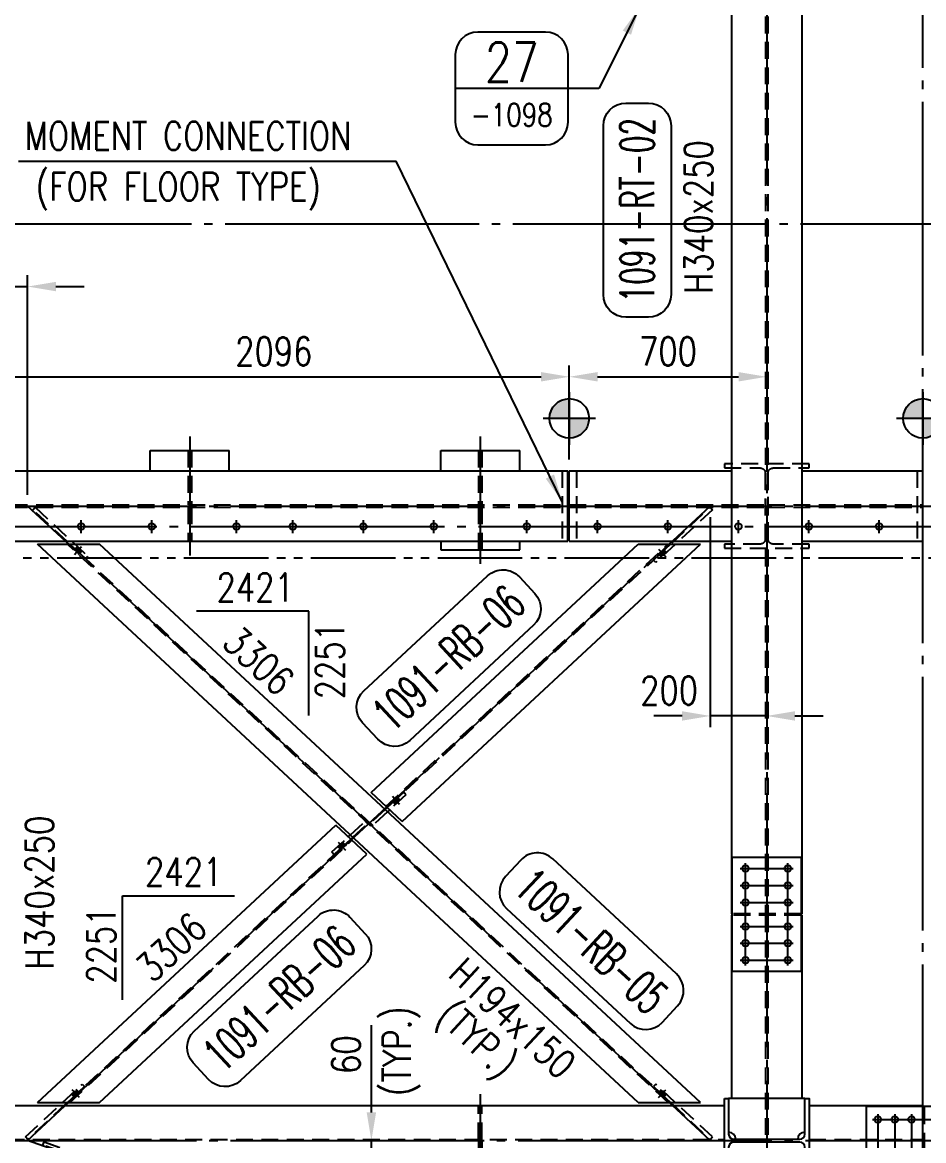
# Model space of a CAD drawing. Header units: millimetres. Extents: x 0 to 232280, y -26939 to 23794.
# Drawn here: x 67096 to 70292, y 8517 to 12483 of the extents above; entities that cross this region are included whole.
import ezdxf
from ezdxf.enums import TextEntityAlignment as Align

# ---------------------------------------------------------------- set-up
doc = ezdxf.new("R2010")
doc.units = ezdxf.units.MM
doc.header["$LTSCALE"] = 30
for name, pattern in [('JNK-CENTER', [34, 30, -1.5, 1, -1.5]), ('JNK-HIDDEN', [3, 2, -1]), ('PH2', [15, 10, -1, 1, -1, 1, -1])]:
    doc.linetypes.add(name, pattern=pattern)
for name, color, linetype in [('CEN-R', 1, 'JNK-CENTER'), ('CON-G', 3, 'Continuous'), ('CON-W', 7, 'Continuous'), ('CON-Y', 2, 'Continuous'), ('det', 2, 'PH2'), ('Dim-W', 7, 'Continuous'), ('HID-Y', 2, 'JNK-HIDDEN'), ('STL-OBJT', 7, 'Continuous')]:
    doc.layers.add(name, color=color, linetype=linetype)
doc.styles.add('SIMPLEX', font='simplex.shx', dxfattribs={"width": 0.8})
doc.dimstyles.new('DIM40', dxfattribs={"dimscale": 40, "dimtxt": 2.5, "dimasz": 2.5, "dimexe": 1, "dimexo": 1, "dimgap": 1, "dimtad": 1, "dimdec": 0, "dimdsep": 46, "dimtxsty": 'SIMPLEX', "dimcen": 0, "dimclrd": 7, "dimclre": 7, "dimclrt": 2, "dimadec": 1, "dimazin": 2, "dimtfac": 1, "dimtdec": 0, "dimtix": 1, "dimtmove": 2, "dimatfit": 2, "dimfxl": 1, "dimtolj": 1, "dimtzin": 0, "dimarcsym": 1})

# ---------------------------------------------------------------- blocks, each defined once
blk = doc.blocks.new('f21222')
at = {"layer": 'CEN-R'}
for p, q in [((319743.9659450919, -21651.34440620164), (319743.9659450919, -21839.67773953497)), ((319803.9659450919, -21651.34440620164), (319803.9659450919, -21839.67773953497)), ((319863.9659450919, -21651.34440620164), (319863.9659450919, -21839.67773953497)), ((319948.9659450919, -21651.34440620164), (319948.9659450919, -21839.67773953497)), ((320008.9659450919, -21651.34440620164), (320008.9659450919, -21839.67773953497)), ((320068.9659450919, -21651.34440620164), (320068.9659450919, -21839.67773953497)), ((319724.7992784252, -21670.51107286831), (320088.1326117586, -21670.51107286831)), ((319724.7992784252, -21820.51107286831), (320088.1326117586, -21820.51107286831))]:
    blk.add_line(p, q, dxfattribs=at)
at = {"layer": 'CON-G'}
for p, q in [((319903.9659450919, -21620.51107286831), (319903.9659450919, -21623.51107286831)), ((319908.9659450919, -21620.51107286831), (319908.9659450919, -21623.51107286831)), ((319903.9659450919, -21867.51107286831), (319903.9659450919, -21870.51107286831)), ((319908.9659450919, -21867.51107286831), (319908.9659450919, -21870.51107286831))]:
    blk.add_line(p, q, dxfattribs=at)
blk.add_lwpolyline([(319703.9659450919, -21623.51107286831), (320108.9659450919, -21623.51107286831), (320108.9659450919, -21867.51107286831), (319703.9659450919, -21867.51107286831)], close=True, dxfattribs=at)
for centre in [(319743.9659450919, -21670.51107286831), (319803.9659450919, -21670.51107286831), (319863.9659450919, -21670.51107286831), (319948.9659450919, -21670.51107286831), (320008.9659450919, -21670.51107286831), (320068.9659450919, -21670.51107286831), (319743.9659450919, -21820.51107286831), (319803.9659450919, -21820.51107286831), (319863.9659450919, -21820.51107286831), (319948.9659450919, -21820.51107286831), (320008.9659450919, -21820.51107286831), (320068.9659450919, -21820.51107286831)]:
    blk.add_circle(centre, 11.5, dxfattribs=at)
at = {"layer": 'HID-Y'}
for p, q in [((319903.9659450919, -21867.51107286831), (319903.9659450919, -21623.51107286831)), ((319908.9659450919, -21867.51107286831), (319908.9659450919, -21623.51107286831))]:
    blk.add_line(p, q, dxfattribs=at)
blk = doc.blocks.new('A$C7CE80021')
at = {"layer": 'Dim-W'}
h = blk.add_hatch(color=256, dxfattribs=at)
h.paths.add_polyline_path([(184.7032229277102, 2099.748130991462), (176.2811794716254, 2107.578787670358), (168.1100594587479, 2098.79056841179), (176.5321029148618, 2090.959911732865)])
h.paths.add_polyline_path([(184.7032229277102, 2099.748130991462), (176.5321029148618, 2090.959911732865), (184.9541463709902, 2083.129255053926), (193.1252663838386, 2091.917474312522)])
h.paths.add_polyline_path([(176.5321029148618, 2090.959911732865), (174.4893229116569, 2088.762856918231), (182.9113663677854, 2080.932200239276), (184.9541463709902, 2083.129255053926)])
h.paths.add_polyline_path([(174.4893229116569, 2088.762856918231), (172.4465429084521, 2086.565802103582), (180.8685863645806, 2078.735145424627), (182.9113663677854, 2080.932200239276)])
h.paths.add_polyline_path([(166.067279455543, 2096.593513597156), (164.0244994523382, 2094.396458782521), (172.4465429084521, 2086.565802103582), (174.4893229116569, 2088.762856918231)])
blk.add_hatch(color=256, dxfattribs=at).paths.add_polyline_path([(168.1100594587479, 2098.79056841179), (166.067279455543, 2096.593513597156), (174.4893229116569, 2088.762856918231), (176.5321029148618, 2090.959911732865)])
h = blk.add_hatch(color=256, dxfattribs=at)
h.paths.add_polyline_path([(2248.302113720012, 181.0529210890127), (2240.130993707236, 172.2647018304597), (2248.55303716335, 164.43404515152), (2256.72415717617, 173.2222644100439)])
h.paths.add_polyline_path([(2256.72415717617, 173.2222644100439), (2248.55303716335, 164.43404515152), (2256.975080619464, 156.6033884725803), (2265.146200632269, 165.3916077311042)])
h.paths.add_polyline_path([(2248.55303716335, 164.43404515152), (2246.51025716016, 162.2369903368999), (2254.932300616274, 154.4063336579602), (2256.975080619464, 156.6033884725803)])
h.paths.add_polyline_path([(2246.51025716016, 162.2369903368999), (2244.467477156984, 160.0399355222798), (2252.889520613098, 152.2092788433401), (2254.932300616274, 154.4063336579602)])
h.paths.add_polyline_path([(2238.088213704061, 170.0676470158251), (2236.045433700885, 167.870592201205), (2244.467477156984, 160.0399355222798), (2246.51025716016, 162.2369903368999)])
h.paths.add_polyline_path([(2240.130993707236, 172.2647018304597), (2238.088213704061, 170.0676470158251), (2246.51025716016, 162.2369903368999), (2248.55303716335, 164.43404515152)])
at = {"layer": 'CEN-R'}
for p, q in [((2420.999790035945, -7.637244561919942e-05), (-0.0002099641278618947, 2250.999923627554)), ((165.6372762311512, 2079.242286054843), (191.5124896050111, 2107.071647040229)), ((2237.65821047964, 152.7164194734833), (2263.533423853514, 180.545780458855))]:
    blk.add_line(p, q, dxfattribs=at)
at = {"layer": 'CON-G'}
for p, q in [((35.05123946450476, 2115.999923627554), (255.3392779684364, 2115.999923627554)), ((2165.660302103395, 134.9999236275507), (35.05123946450476, 2115.999923627554)), ((2385.948340607283, 134.9999236275507), (255.3392779684364, 2115.999923627554)), ((2165.660302103395, 134.9999236275507), (2385.948340607283, 134.9999236275507))]:
    blk.add_line(p, q, dxfattribs=at)
at = {"layer": 'HID-Y'}
for p, q in [((2271.398560585279, 134.9999236275507), (140.7894979463599, 2115.999923627554)), ((2280.210082125515, 134.9999236275507), (149.601019486523, 2115.999923627551)), ((164.0244994523819, 2094.396458782565), (176.2811794716108, 2107.578787670343)), ((180.8685863646097, 2078.735145424671), (193.1252663838095, 2091.917474312479)), ((2236.04543370087, 167.8705922011904), (2248.302113720027, 181.0529210889836)), ((2252.889520613069, 152.2092788433256), (2265.146200632269, 165.3916077311042))]:
    blk.add_line(p, q, dxfattribs=at)
for points in [[(18.69732282948098, 2237.711704368965), (26.86844284234394, 2246.499923627565), (213.9972871228092, 2072.511064282149), (205.8261671099754, 2063.722845023567)], [(2219.265722995129, 191.6648358135571), (2420.56570184986, 4.499923627550743), (2428.736821862694, 13.28814288611829), (2227.436843007948, 200.4530550720701)]]:
    blk.add_lwpolyline(points, close=True, dxfattribs=at)
blk = doc.blocks.new('A$C15C745DD')
at = {"layer": 'CEN-R'}
for p, q in [((5131.000062984975, 1.699042695690878e-05), (5131.000062984975, 45.98625861515393)), ((5381.000062984975, 1.699042695690878e-05), (5381.000062984975, 45.98625861515393)), ((5681.562553258664, 1.699042695690878e-05), (5681.562553258664, 45.98625861515393)), ((5881.562553258664, 1.699042695690878e-05), (5881.562553258664, 45.98625861515393)), ((6131.562553258664, 1.699042695690878e-05), (6131.562553258664, 45.98625861515393)), ((6381.562553258664, 1.699042695690878e-05), (6381.562553258664, 45.98625861515393)), ((6711.562553258664, 1.699042695690878e-05), (6711.562553258664, 45.98625861515393)), ((6961.562553258664, 1.699042695690878e-05), (6961.562553258664, 45.98625861515393)), ((7211.562553258664, 1.699042695690878e-05), (7211.562553258664, 45.98625861515393)), ((7461.562553258664, 1.699042695690878e-05), (7461.562553258664, 45.98625861515393)), ((7711.562553258664, 1.699042695690878e-05), (7711.562553258664, 45.98625861515393)), ((7961.000062984975, 1.699042695690878e-05), (7961.000062984975, 45.98625861515393)), ((419.5000629849746, 22.99313780280863), (15812.50006299138, 22.99313780275406))]:
    blk.add_line(p, q, dxfattribs=at)
at = {"layer": 'CON-G'}
for centre in [(5131.000062984975, 22.9931378027868), (5381.000062984975, 22.9931378027868), (5681.562553258664, 22.9931378027868), (5881.562553258664, 22.9931378027868), (6131.562553258664, 22.9931378027868), (6381.562553258664, 22.9931378027868), (6711.562553258664, 22.9931378027868), (6961.562553258664, 22.9931378027868), (7211.562553258664, 22.9931378027868), (7461.562553258664, 22.9931378027868), (7711.562553258664, 22.9931378027868), (7961.000062984975, 22.9931378027868)]:
    blk.add_circle(centre, 11.5, dxfattribs=at)
blk = doc.blocks.new('DUCT-TAG')
at = {"layer": 'CON-G'}
blk.add_lwpolyline([(-9.490000000000007, -1), (-9.489999999999979, 1, -0.414213562373095), (-7.489999999999979, 3), (7.489999999999982, 3, -0.414213562373095), (9.489999999999982, 1), (9.489999999999982, -1, -0.414213562373095), (7.489999999999982, -3), (-7.490000000000007, -3, -0.4142135623730971)], format="xyb", close=True, dxfattribs=at)
at = {"layer": 'CON-G', "style": 'SIMPLEX', "width": 1.246304347826088}
blk.add_attdef('NAME', text='', height=3, dxfattribs=at).set_placement((-8.190000000000007, -1.5), (8.19000000000001, -1.5), align=Align.FIT)
at = {"layer": 'CON-Y', "style": 'SIMPLEX'}
blk.add_attdef('ELEVATION', text='', height=2, dxfattribs=at).set_placement((-1.243449787580175e-14, -6.02), align=Align.CENTER)
blk = doc.blocks.new('A$C2CBE0A01')
at = {"layer": 'CEN-R'}
for p, q in [((290.0001252002094, 125.0001399794828, 3.560684380578209e-09), (-39.99987479979245, 125.000139979481, 3.560684380578209e-09)), ((33.50015856511891, 80.50025153236584), (96.50009183464499, 80.50025153256865)), ((65.00012520027485, 49.00028489770193), (65.00012520014752, 112.000218167228))]:
    blk.add_line(p, q, dxfattribs=at)
blk.add_circle((125.0001252002094, 125.0001399794819), 3, dxfattribs=at)
at = {"layer": 'CON-G'}
blk.add_circle((65.00012519988195, 80.50025153246497), 11.49996663476347, dxfattribs=at)
at = {"layer": 'HID-Y'}
for p, q in [((120.5001252002094, 131.0001399794828, 3.560684380578209e-09), (0.0001252002093679039, 131.000139979481, 3.560684380578209e-09)), ((120.5001252002094, 119.0001399794828, 3.560684380578209e-09), (0.0001252002093679039, 119.000139979481, 3.560684380578209e-09)), ((129.5001252002094, 131.0001399794828, 3.560684380578209e-09), (250.0001252002094, 131.000139979481, 3.560684380578209e-09)), ((129.5001252002094, 119.0001399794828, 3.560684380578209e-09), (250.0001252002094, 119.000139979481, 3.560684380578209e-09))]:
    blk.add_line(p, q, dxfattribs=at)
blk = doc.blocks.new('A$C2E455471')
h = blk.add_hatch(color=256)
h.paths.add_polyline_path([(416.371800997064, 719.7117826128923), (414.7175017644154, 714.9999491514536), (426.9056974893614, 714.9999491514536), (427.2224636368967, 715.902173672845)])
h.paths.add_polyline_path([(426.9056974893614, 714.9999491514536), (414.7175017644154, 714.9999491514536), (412.3965568856719, 708.3893520321466), (423.2472195255204, 704.579743092093)])
h.paths.add_polyline_path([(438.0731262767722, 712.0925647327826), (429.7922113619429, 714.9999491514536), (426.9056974893614, 714.9999491514536), (423.2472195255204, 704.579743092093), (434.0978821653824, 700.7701341520348)])
h.paths.add_polyline_path([(423.2472195255204, 704.579743092093), (412.3965568856719, 708.3893520321466), (411.4027458578269, 705.5587443869689), (422.2534084976793, 701.7491354469134)])
h.paths.add_polyline_path([(423.2472195255204, 704.579743092093), (422.2534084976793, 701.7491354469134), (433.1040711375379, 697.9395265068559), (434.0978821653824, 700.7701341520348)])
h.paths.add_polyline_path([(422.2534084976793, 701.7491354469134), (421.2595974698356, 698.9185278017263), (432.1102601096909, 695.1089188616702), (433.1040711375379, 697.9395265068559)])
h.paths.add_polyline_path([(422.2534084976793, 701.7491354469134), (411.4027458578269, 705.5587443869689), (410.408934829979, 702.7281367417829), (421.2595974698356, 698.9185278017263)])
h = blk.add_hatch(color=256)
h.paths.add_polyline_path([(2064.071283400404, 141.2134100218507), (2062.416984167755, 136.501576560412), (2074.605179892701, 136.501576560412), (2074.921946040236, 137.4038010818034)])
h.paths.add_polyline_path([(2074.605179892701, 136.501576560412), (2062.416984167755, 136.501576560412), (2060.096039289012, 129.8909794411049), (2070.94670192886, 126.0813705010514)])
h.paths.add_polyline_path([(2085.772608680112, 133.594192141741), (2077.491693765282, 136.501576560412), (2074.605179892701, 136.501576560412), (2070.94670192886, 126.0813705010514), (2081.797364568722, 122.2717615609931)])
h.paths.add_polyline_path([(2070.94670192886, 126.0813705010514), (2060.096039289012, 129.8909794411049), (2059.102228261167, 127.0603717959273), (2069.952890901019, 123.2507628558718)])
h.paths.add_polyline_path([(2070.94670192886, 126.0813705010514), (2069.952890901019, 123.2507628558718), (2080.803553540878, 119.4411539158143), (2081.797364568722, 122.2717615609931)])
h.paths.add_polyline_path([(2069.952890901019, 123.2507628558718), (2068.959079873175, 120.4201552106847), (2079.809742513031, 116.6105462706286), (2080.803553540878, 119.4411539158143)])
h.paths.add_polyline_path([(2069.952890901019, 123.2507628558718), (2059.102228261167, 127.0603717959273), (2058.108417233319, 124.2297641507413), (2068.959079873175, 120.4201552106847)])
blk.add_hatch(color=256).paths.add_polyline_path([(2074.921946040236, 137.4038010818034), (2074.605179892701, 136.501576560412), (2077.491693765282, 136.501576560412)])
at = {"layer": 'CEN-R'}
for p, q in [((2421.000208522866, -5.084854456072208e-05), (0.000208522778848419, 849.9999491514336)), ((417.9468940437255, 689.4831689845378), (430.5351670630298, 725.337532490099)), ((2065.646376447072, 110.9847963935044), (2078.234649466369, 146.8391598990584))]:
    blk.add_line(p, q, dxfattribs=at)
at = {"layer": 'CON-G'}
for p, q in [((610.9131638946164, 714.9999491514536), (158.1107825626059, 714.9999491514536)), ((1881.293135504024, 109.9999491513936), (158.1107825626059, 714.9999491514536)), ((2334.095516836032, 109.9999491513918), (610.9131638946164, 714.9999491514536)), ((2334.095516836038, 109.9999491513918), (1881.293135504029, 109.9999491513918))]:
    blk.add_line(p, q, dxfattribs=at)
at = {"layer": 'HID-Y'}
for p, q in [((2098.638278543496, 109.9999491513936), (375.4559256019602, 714.9999491514536)), ((2116.750373796704, 109.9999491513918), (393.5680208552767, 714.9999491514536)), ((410.4089348300004, 702.7281367418436), (416.3718009970653, 719.7117826128961)), ((432.1102601097118, 695.1089188617298), (438.0731262767695, 712.0925647327749)), ((2058.108417233347, 124.2297641507994), (2064.071283400339, 141.21341002183)), ((2079.809742513036, 116.6105462706928), (2085.772608680094, 133.5941921417343))]:
    blk.add_line(p, q, dxfattribs=at)
for points in [[(54.12226136809841, 834.1775185707193), (58.09750547945805, 845.4999491514536), (464.963898905884, 702.6513599683312), (460.9886547945025, 691.3289293875787)], [(2418.66331497315, 3.999949151344481), (2422.638559084509, 15.32237973208066), (2037.180510771268, 150.6546147863173), (2033.205266659894, 139.3321842056303)]]:
    blk.add_lwpolyline(points, close=True, dxfattribs=at)
blk = doc.blocks.new('A$C3BB63236')
at = {"layer": 'CON-G'}
for p, q in [((57.78757497196784, 62.51794024834453), (65.13050958875101, 69.34526194286082)), ((66.59909651210182, 54.32515421493736), (73.94203112888499, 61.15247590945364))]:
    blk.add_line(p, q, dxfattribs=at)
at = {"layer": 'HID-Y'}
for p, q in [((65.13050958873646, 69.34526194285354), (117.9996388296422, 118.5019781433257)), ((73.94203112885589, 61.15247590944273), (126.170758842447, 109.7137588847654)), ((117.9996388296422, 118.5019781433257), (126.170758842447, 109.7137588847654)), ((-5.150919605512172e-05, 8.788098361106677), (57.78757497193874, 62.51794024834817)), ((8.171068503594142, -0.0001208974317705724), (65.95869498472894, 53.72972098980972)), ((-5.150919605512172e-05, 8.788098361092125), (8.171068503608694, -0.0001208974499604665))]:
    blk.add_line(p, q, dxfattribs=at)
blk = doc.blocks.new('A$C16163B7B')
at = {"layer": 'Dim-W'}
h = blk.add_hatch(color=256, dxfattribs=at)
h.paths.add_polyline_path([(1320.159719108782, 1199.784066341876), (1328.581762564896, 1207.61472302083), (1320.410642552077, 1216.402942279368), (1311.988599095992, 1208.572285600414)])
h.paths.add_polyline_path([(1311.737675652697, 1191.953409662936), (1320.159719108782, 1199.784066341876), (1311.988599095992, 1208.572285600414), (1303.566555639893, 1200.741628921489)])
h.paths.add_polyline_path([(1311.988599095992, 1208.572285600414), (1309.945819092787, 1210.769340415034), (1301.523775636702, 1202.938683736123), (1303.566555639893, 1200.741628921489)])
h.paths.add_polyline_path([(1309.945819092787, 1210.769340415034), (1307.903039089582, 1212.966395229698), (1299.480995633498, 1205.135738550758), (1301.523775636702, 1202.938683736123)])
h.paths.add_polyline_path([(1320.410642552077, 1216.402942279368), (1318.367862548872, 1218.599997093988), (1309.945819092787, 1210.769340415034), (1311.988599095992, 1208.572285600414)])
h.paths.add_polyline_path([(1307.903039089582, 1212.966395229698), (1309.945819092787, 1210.769340415034), (1318.367862548872, 1218.599997093988), (1316.325082545653, 1220.797051908638)])
h = blk.add_hatch(color=256, dxfattribs=at)
h.paths.add_polyline_path([(1116.313902201047, 1051.216012262754), (1107.891858744933, 1043.385355583818), (1116.062978757738, 1034.597136325287), (1124.485022213838, 1042.427793004215)])
h.paths.add_polyline_path([(1124.735945657147, 1059.046668941686), (1116.313902201047, 1051.216012262754), (1124.485022213838, 1042.427793004215), (1132.907065669937, 1050.258449683137)])
h.paths.add_polyline_path([(1124.485022213838, 1042.427793004215), (1126.527802217042, 1040.230738189584), (1134.949845673127, 1048.061394868502), (1132.907065669937, 1050.258449683137)])
h.paths.add_polyline_path([(1126.527802217042, 1040.230738189584), (1128.570582220247, 1038.033683374939), (1136.992625676332, 1045.864340053857), (1134.949845673127, 1048.061394868502)])
h.paths.add_polyline_path([(1116.062978757738, 1034.597136325287), (1118.105758760943, 1032.400081510656), (1126.527802217042, 1040.230738189584), (1124.485022213838, 1042.427793004215)])
h.paths.add_polyline_path([(1128.570582220247, 1038.033683374939), (1126.527802217042, 1040.230738189584), (1118.105758760943, 1032.400081510656), (1120.148538764148, 1030.203026696014)])
at = {"layer": 'CEN-R'}
for p, q in [((7.73681065488563, 3.930224193027243e-05), (2428.736810655017, 2251.000039302227)), ((2245.395231098775, 2098.283543456264), (2271.27044447263, 2070.454182470872)), ((1326.968985786127, 1192.460550293108), (1301.093772412223, 1220.28991127848)), ((1109.504635523703, 1058.539528311547), (1135.379848897592, 1030.710167326146)), ((191.0783902111616, 152.7165351481635), (165.2031768373163, 180.5458961335498))]:
    blk.add_line(p, q, dxfattribs=at)
at = {"layer": 'CON-G'}
for p, q in [((1225.579745271756, 1234.737186414401), (2173.397322722467, 2116.000039302242)), ((1335.723764523722, 1132.327360996722), (2393.685361226384, 2116.000039302238)), ((2173.397322722467, 2116.000039302242), (2393.685361226384, 2116.000039302238)), ((1335.723764523722, 1132.327360996722), (1225.579745271756, 1234.737186414401)), ((42.78826008354736, 135.0000393022419), (1100.749856786209, 1118.672717607744)), ((1210.89387603819, 1016.262892190069), (1100.749856786209, 1118.672717607744)), ((263.076298587479, 135.0000393022419), (1210.89387603819, 1016.262892190069)), ((42.78826008354736, 135.0000393022419), (263.076298587479, 135.0000393022419))]:
    blk.add_line(p, q, dxfattribs=at)
at = {"layer": 'CON-W', "const_width": 23}
for points in [[(2252.204497776058, 2090.960027407496), (2264.461177795287, 2077.777698519645)], [(172.0124435146317, 173.2223800847532), (184.2691235338316, 160.0400511969456)]]:
    blk.add_lwpolyline(points, dxfattribs=at)
at = {"layer": 'HID-Y'}
for p, q in [((1278.448874512676, 1185.580470213903), (2279.135581204366, 2116.000039302235)), ((1282.854635282758, 1181.484077197209), (2287.947102744529, 2116.000039302235)), ((2243.782454319988, 2083.129370728539), (2256.039134339189, 2069.947041840718)), ((2260.62654123223, 2098.790684086418), (2272.883221251403, 2085.608355198585)), ((1311.737675652697, 1191.953409662936), (1299.480995633498, 1205.135738550758)), ((1328.581762564896, 1207.61472302083), (1316.325082545653, 1220.797051908638)), ((148.5265185654316, 135.0000393022419), (1153.618986027173, 1069.516001407257)), ((157.338040105551, 135.0000393022419), (1158.02474679724, 1065.419608390555)), ((1107.891858744933, 1043.385355583818), (1120.148538764148, 1030.20302669601)), ((1124.735945657147, 1059.04666894169), (1136.992625676332, 1045.86434005386)), ((175.8470800777468, 152.2093945180059), (163.5904000585469, 165.3917234057844)), ((192.6911669899455, 167.8707078758707), (180.4344869708038, 181.0530367636784))]:
    blk.add_line(p, q, dxfattribs=at)
for points in [[(2436.473842481888, 2237.711820043682), (2235.167113600188, 2050.540631810365), (2226.99599358735, 2059.328851068964), (2428.302722469078, 2246.500039302229)], [(8.17089884089728, 4.500039302238292), (-0.0002211718638136517, 13.28825856081312), (201.3065077097453, 200.4594467940224), (209.4776277225646, 191.6712275355167)]]:
    blk.add_lwpolyline(points, close=True, dxfattribs=at)
at = {"layer": 'CON-G', "rotation": 180.0000000000653}
blk.add_blockref('A$C3BB63236', (1349.4537317947, 1235.809231412335), dxfattribs=at)
at = {"layer": 'CON-G'}
blk.add_blockref('A$C3BB63236', (1087.019889515086, 1015.190847192327), dxfattribs=at)
blk = doc.blocks.new('det-tag')
at = {"layer": 'CON-Y'}
blk.add_line((5, 0), (-5, 0), dxfattribs=at)
blk.add_lwpolyline([(-3.000000000000003, -4.999999999999998), (3, -5, 0.4142135623730951), (5, -3.000000000000001), (5.000000000000002, 2.999999999999998, 0.4142135623730951), (3.000000000000001, 4.999999999999998), (-2.999999999999997, 4.999999999999998, 0.4142135623730948), (-4.999999999999997, 3), (-5.000000000000002, -2.999999999999997, 0.4142135623730953)], format="xyb", close=True, dxfattribs=at)
at = {"layer": 'CON-G', "style": 'SIMPLEX', "width": 0.8}
blk.add_attdef('TAG', text='', height=3.5, dxfattribs=at).set_placement((0.02333333333333343, 0.5800000000000399), align=Align.CENTER)
at = {"layer": 'CON-Y', "style": 'SIMPLEX', "width": 0.8}
blk.add_attdef('-8888', text='', height=2, dxfattribs=at).set_placement((0, -3.339999999999999), align=Align.CENTER)
blk = doc.blocks.new('A$C75AB0DFC')
at = {"layer": 'CEN-R'}
blk.add_line((140.0001240866568, 452.0000419508251), (140.0001240866604, 4.195111250737682e-05), dxfattribs=at)
at = {"layer": 'CON-G'}
for p, q in [((0.0001240866586158518, 402.0000419508287), (280.0001240866586, 402.0000419508251)), ((0.0001240866586158518, 330.0000419511198), (0.0001240866586158518, 402.0000419508287)), ((280.0001240866604, 330.0000419511198), (280.0001240866586, 402.0000419508251)), ((0.0001240866586158518, 80.00004195111251), (0.0001240866586158518, 50.00004195111251)), ((280.0001240866586, 50.00004195111251), (280.0001240866586, 80.00004195111251)), ((0.0001240866586158518, 50.00004195111251), (280.0001240866586, 50.00004195111251))]:
    blk.add_line(p, q, dxfattribs=at)
at = {"layer": 'HID-Y'}
for p, q in [((134.000124086655, 402.0000419508251), (134.0001240866568, 209.5000419511125)), ((146.0001240866586, 402.0000419508251), (146.0001240866586, 209.5000419511125)), ((134.0001240866586, 200.5000419511143), (134.0001240866586, 50.00004195111251)), ((146.0001240866604, 200.5000419511143), (146.0001240866586, 50.00004195111251))]:
    blk.add_line(p, q, dxfattribs=at)
blk = doc.blocks.new('A$C3987752D')
at = {"layer": 'CEN-R'}
blk.add_line((140.0001296931878, 422.0000909955816), (140.0001296931914, 9.099586895899847e-05), dxfattribs=at)
at = {"layer": 'CON-G'}
for p, q in [((0.0001296931895922171, 372.0000909955852), (280.0001296931896, 372.0000909955816)), ((0.0001296931895922171, 300.0000909958762), (0.0001296931895922171, 372.0000909955852)), ((280.0001296931914, 300.0000909958762), (280.0001296931896, 372.0000909955816))]:
    blk.add_line(p, q, dxfattribs=at)
at = {"layer": 'HID-Y'}
for p, q in [((134.000129693186, 372.0000909955816), (134.0001296931878, 179.500090995869)), ((146.0001296931896, 372.0000909955816), (146.0001296931896, 179.500090995869)), ((134.0001296931896, 170.5000909958708), (134.0001296931896, 50.00009099586896)), ((146.0001296931914, 170.5000909958708), (146.0001296931896, 50.00009099586896))]:
    blk.add_line(p, q, dxfattribs=at)
blk = doc.blocks.new('A$C5A3D7FFA')
at = {"layer": 'det'}
blk.add_line((17030.55752993834, -5.598874849965796e-05), (72.0000527115335, -5.598874849965796e-05), dxfattribs=at)
blk = doc.blocks.new('*D1287')
at = {"layer": 'DEFPOINTS', "color": 0, "transparency": 16777216}
for p in [(69035.97647856436, 11226.3036074516), (69735.97647856476, 11226.3036074516), (69735.97647856476, 11226.3036074516)]:
    blk.add_point(p, dxfattribs=at)
at = {"layer": 'Dim-W', "color": 7, "linetype": 'ByBlock', "lineweight": -2, "transparency": 16777216}
blk.add_line((69135.97647856436, 11226.3036074516), (69635.97647856476, 11226.3036074516), dxfattribs=at)
at = {"layer": 'Dim-W', "color": 7, "transparency": 16777216}
for points in [[(69135.97647856436, 11242.97027411827), (69135.97647856436, 11209.63694078494), (69035.97647856436, 11226.3036074516)], [(69635.97647856476, 11242.97027411827), (69635.97647856476, 11209.63694078494), (69735.97647856476, 11226.3036074516)]]:
    blk.add_solid(points, dxfattribs=at)
at = {"layer": 'Dim-W', "color": 2, "transparency": 16777216, "insert": (69385.97647856455, 11316.3036074516), "char_height": 100, "attachment_point": 5, "style": 'SIMPLEX'}
blk.add_mtext('\\A1;700', dxfattribs=at)
blk = doc.blocks.new('*D1334')
at = {"layer": 'DEFPOINTS', "color": 0, "transparency": 16777216}
for p in [(66939.9764785647, 11226.3036074516), (69035.97647856436, 11226.3036074516), (69035.97647856436, 10892.78250942025)]:
    blk.add_point(p, dxfattribs=at)
at = {"layer": 'Dim-W', "color": 7, "linetype": 'ByBlock', "lineweight": -2, "transparency": 16777216}
for p, q in [((69035.97647856436, 10932.78250942025), (69035.97647856436, 11266.3036074516)), ((67039.9764785647, 11226.3036074516), (68935.97647856436, 11226.3036074516))]:
    blk.add_line(p, q, dxfattribs=at)
at = {"layer": 'Dim-W', "color": 7, "transparency": 16777216}
for points in [[(67039.9764785647, 11242.97027411827), (67039.9764785647, 11209.63694078494), (66939.9764785647, 11226.3036074516)], [(68935.97647856436, 11242.97027411827), (68935.97647856436, 11209.63694078494), (69035.97647856436, 11226.3036074516)]]:
    blk.add_solid(points, dxfattribs=at)
at = {"layer": 'Dim-W', "color": 2, "transparency": 16777216, "insert": (67987.97647856452, 11316.3036074516), "char_height": 100, "attachment_point": 5, "style": 'SIMPLEX'}
blk.add_mtext('\\A1;2096', dxfattribs=at)
blk = doc.blocks.new('*D1337')
at = {"layer": 'DEFPOINTS', "color": 0, "transparency": 16777216}
for p in [(69535.97647856479, 10767.78250942024), (69535.97647856479, 10023.19528950046), (69735.97647856476, 10023.19528950046)]:
    blk.add_point(p, dxfattribs=at)
at = {"layer": 'Dim-W', "color": 7, "linetype": 'ByBlock', "lineweight": -2, "transparency": 16777216}
for p, q in [((69535.97647856479, 10727.78250942024), (69535.97647856479, 9983.195289500456)), ((69435.97647856479, 10023.19528950046), (69335.97647856479, 10023.19528950046)), ((69735.97647856476, 10023.19528950046), (69535.97647856479, 10023.19528950046)), ((69835.97647856476, 10023.19528950046), (69935.97647856476, 10023.19528950046))]:
    blk.add_line(p, q, dxfattribs=at)
at = {"layer": 'Dim-W', "color": 7, "transparency": 16777216}
for points in [[(69435.97647856479, 10039.86195616712), (69435.97647856479, 10006.52862283379), (69535.97647856479, 10023.19528950046)], [(69835.97647856476, 10039.86195616712), (69835.97647856476, 10006.52862283379), (69735.97647856476, 10023.19528950046)]]:
    blk.add_solid(points, dxfattribs=at)
at = {"layer": 'Dim-W', "color": 2, "transparency": 16777216, "insert": (69389.91790393062, 10113.19528950046), "char_height": 100, "attachment_point": 5, "style": 'SIMPLEX'}
blk.add_mtext('\\A1;200', dxfattribs=at)
blk = doc.blocks.new('*D1339')
at = {"layer": 'DEFPOINTS', "color": 0, "transparency": 16777216}
for p in [(67114.9764785647, 11546.3036074516), (66939.9764785647, 11226.3036074516), (67114.9764785647, 10767.78250942024)]:
    blk.add_point(p, dxfattribs=at)
at = {"layer": 'Dim-W', "color": 7, "linetype": 'ByBlock', "lineweight": -2, "transparency": 16777216}
for p, q in [((66939.9764785647, 11266.3036074516), (66939.9764785647, 11586.3036074516)), ((67114.9764785647, 10807.78250942024), (67114.9764785647, 11586.3036074516)), ((66839.9764785647, 11546.3036074516), (66739.9764785647, 11546.3036074516)), ((66939.9764785647, 11546.3036074516), (67114.9764785647, 11546.3036074516)), ((67214.9764785647, 11546.3036074516), (67314.9764785647, 11546.3036074516))]:
    blk.add_line(p, q, dxfattribs=at)
at = {"layer": 'Dim-W', "color": 7, "transparency": 16777216}
for points in [[(66839.9764785647, 11562.97027411827), (66839.9764785647, 11529.63694078494), (66939.9764785647, 11546.3036074516)], [(67214.9764785647, 11562.97027411827), (67214.9764785647, 11529.63694078494), (67114.9764785647, 11546.3036074516)]]:
    blk.add_solid(points, dxfattribs=at)
at = {"layer": 'Dim-W', "color": 2, "transparency": 16777216, "insert": (66738.15035334743, 11641.85508730087), "char_height": 100, "attachment_point": 5, "style": 'SIMPLEX'}
blk.add_mtext('\\A1;175', dxfattribs=at)
blk = doc.blocks.new('A$C7A451379')
at = {"layer": 'HID-Y'}
for p, q in [((-0.0001174999997601844, 285.0000229343314), (-0.0001174999997601844, 300.0000229343314)), ((-0.0001174999997601844, 300.0000229343314), (299.9998825000002, 300.0000229343314)), ((126.9998825000002, 285.0000229343314), (-0.0001174999997601844, 285.0000229343314)), ((299.9998825000002, 285.0000229343314), (172.9998825000002, 285.0000229343314)), ((299.9998825000002, 300.0000229343314), (299.9998825000002, 285.0000229343314)), ((144.9998825000002, 33.00002293433135), (144.9998825000002, 267.0000229343314)), ((154.9998825000002, 267.0000229343314), (154.9998825000002, 33.00002293433135)), ((-0.0001174999998170279, 2.293433135491796e-05), (-0.0001174999998170279, 15.00002293433135)), ((-0.0001174999998170279, 15.00002293433135), (126.9998825000002, 15.00002293433135)), ((299.9998825000002, 2.293433135491796e-05), (-0.0001174999998170279, 2.293433135491796e-05)), ((172.9998825000002, 15.00002293433135), (299.9998825000002, 15.00002293433135)), ((299.9998825000002, 15.00002293433135), (299.9998825000002, 2.293433135491796e-05))]:
    blk.add_line(p, q, dxfattribs=at)
for centre, start, end in [((126.9998825000002, 267.0000229343314), 0, 90), ((172.9998825000002, 267.0000229343314), 90, 180), ((126.9998825000002, 33.00002293433135), 270, 0), ((172.9998825000002, 33.00002293433135), 180, 270)]:
    blk.add_arc(centre, 18, start, end, dxfattribs=at)
blk = doc.blocks.new('*D1350')
at = {"layer": 'DEFPOINTS', "color": 0, "transparency": 16777216}
for p in [(68334.0962203749, 8516.78250942024), (68334.0962203749, 8516.78250942024), (68643.97662348325, 8456.782509420305)]:
    blk.add_point(p, dxfattribs=at)
at = {"layer": 'Dim-W', "color": 7, "linetype": 'ByBlock', "lineweight": -2, "transparency": 16777216}
for p, q in [((68334.0962203749, 8616.78250942024), (68334.0962203749, 8926.306318944049)), ((68334.0962203749, 8456.782509420305), (68334.0962203749, 8516.78250942024)), ((68603.97662348325, 8456.782509420305), (68294.0962203749, 8456.782509420305)), ((68334.0962203749, 8356.782509420305), (68334.0962203749, 8256.782509420305))]:
    blk.add_line(p, q, dxfattribs=at)
at = {"layer": 'Dim-W', "color": 7, "transparency": 16777216}
for points in [[(68317.42955370822, 8616.78250942024), (68350.76288704156, 8616.78250942024), (68334.0962203749, 8516.78250942024)], [(68317.42955370822, 8356.782509420305), (68350.76288704156, 8356.782509420305), (68334.0962203749, 8456.782509420305)]]:
    blk.add_solid(points, dxfattribs=at)
at = {"layer": 'Dim-W', "color": 2, "transparency": 16777216, "insert": (68244.0962203749, 8821.544414182155), "char_height": 100, "attachment_point": 5, "rotation": 90, "style": 'SIMPLEX', "bg_fill": 3, "box_fill_scale": 1.1, "bg_fill_color": 256, "bg_fill_true_color": 13158600, "bg_fill_transparency": 0}
blk.add_mtext('\\A1;60', dxfattribs=at)
blk = doc.blocks.new('FS-MARK')
h = blk.add_hatch(color=256)
edge = h.paths.add_edge_path()
edge.add_arc((0, 0), 1.75, 90, 180)
edge.add_line((-1.75, 0), (0, 0))
edge.add_line((0, 0), (0, 1.75))
h = blk.add_hatch(color=256)
edge = h.paths.add_edge_path()
edge.add_line((0, 0), (0, -1.75))
edge.add_arc((0, 0), 1.75, 270, 360)
edge.add_line((1.75, 0), (0, 0))
for p, q in [((0, 2.333333333333333), (0, -2.333333333333333)), ((2.333333333333333, 0), (-2.333333333333333, 0))]:
    blk.add_line(p, q)
blk.add_circle((0, 0), 1.75)
at = {"layer": 'CON-Y', "style": 'SIMPLEX', "width": 0.8}
blk.add_attdef('F.S.', (3.194782608695653, 0.9982608695652175), '', height=2.5, dxfattribs=at)

msp = doc.modelspace()

# ---------------------------------------------------------------- linework, layer by layer
at = {"layer": 'CEN-R'}
for p, q in [((70289.97647856476, 8241.78250942024), (70289.97647856476, 17326.0533921234)), ((69735.97647856476, 15868.78250942024), (69735.97647856476, 7661.782509420241)), ((80955.97647857205, 11767.78250942024), (59133.44543141521, 11767.78250942025)), ((59673.97647856461, 10767.78250942024), (80905.97647856489, 10767.78250942024)), ((59673.97647856461, 8516.78250942024), (80905.97647856489, 8516.78250942024))]:
    msp.add_line(p, q, dxfattribs=at)
at = {"layer": 'CON-G'}
for p, q in [((69610.97647856476, 14213.78250942023), (69610.97647856473, 9321.782509420233)), ((69860.97647856476, 14213.78250942023), (69860.97647856471, 9321.782509420233)), ((63274.97647856438, 10892.78250942024), (69030.97647856436, 10892.78250942025)), ((69030.97647856438, 10642.78250942025), (69030.97647856438, 10892.78250942024)), ((69035.97647856436, 10892.78250942025), (69610.97647856479, 10892.78250942025)), ((69035.97647856438, 10642.78250942025), (69035.97647856438, 10892.78250942025)), ((69860.97647856473, 10892.78250942024), (70289.97647856476, 10892.78250942024)), ((70289.97647856476, 10642.78250942025), (70289.97647856476, 10892.78250942024)), ((63274.97647856436, 10642.78250942024), (69030.97647856436, 10642.78250942024)), ((69035.97647856436, 10642.78250942024), (69610.97647856476, 10642.78250942024)), ((69860.97647856473, 10642.78250942024), (70289.97647856476, 10642.78250942024)), ((69610.97647856474, 9316.78250942024), (69610.97647856473, 8666.782509420276)), ((69860.97647856471, 9316.78250942024), (69860.97647856471, 8666.782509420276)), ((69870.97647856476, 8666.782509420276), (69600.97647856476, 8666.782509420276)), ((60023.97647856461, 8641.78250942024), (69585.9764785647, 8641.78250942024)), ((69885.9764785647, 8641.78250942024), (70289.97647856477, 8641.78250942024))]:
    msp.add_line(p, q, dxfattribs=at)
msp.add_lwpolyline([(69585.9764785647, 8666.782509420233), (69600.9764785647, 8666.782509420233), (69600.9764785647, 8539.782509420233, 0.414213562373095), (69618.9764785647, 8521.782509420233), (69852.9764785647, 8521.782509420233, 0.414213562373095), (69870.9764785647, 8539.782509420233), (69870.9764785647, 8666.782509420233), (69885.9764785647, 8666.782509420233), (69885.9764785647, 8366.782509420233), (69870.9764785647, 8366.782509420233), (69870.9764785647, 8493.782509420233, 0.414213562373095), (69852.9764785647, 8511.782509420233), (69618.9764785647, 8511.782509420233, 0.4142135623730949), (69600.9764785647, 8493.782509420233), (69600.9764785647, 8366.782509420233), (69585.9764785647, 8366.782509420233)], format="xyb", close=True, dxfattribs=at)
for centre, start, end in [((69600.97647856473, 8521.782509420276), 0, 90), ((69870.97647856473, 8521.782509420276), 90, 180)]:
    msp.add_arc(centre, 25, start, end, dxfattribs=at)
at = {"layer": 'CON-W'}
for p, q in [((68111.98533806413, 10394.95120226803), (67714.22398276794, 10394.95120226803)), ((68111.98533806413, 10025.12021888443), (68111.98533806413, 10394.95120226803)), ((67451.3791040984, 9015.73849139946), (67451.3791040984, 9385.569474783062)), ((67451.3791040984, 9385.569474783062), (67849.14045939459, 9385.569474783062))]:
    msp.add_line(p, q, dxfattribs=at)
at = {"layer": 'Dim-W', "color": 7}
msp.add_line((67082.08633404296, 11991.0528400475), (68421.5042963892, 11991.0528400475), dxfattribs=at)
at = {"layer": 'HID-Y'}
for p, q in [((69731.47647856473, 14213.78250942023), (69731.4764785647, 9321.782509420233)), ((69740.47647856473, 14213.78250942023), (69740.47647856471, 9321.782509420233)), ((69010.97647856438, 10892.78250942025), (69010.97647856438, 10642.78250942025)), ((69060.97647856438, 10892.78250942025), (69060.97647856438, 10642.78250942025)), ((70269.97647856476, 10892.78250942025), (70269.97647856476, 10642.78250942025)), ((63274.97647856436, 10772.28250942024), (69030.97647856436, 10772.28250942024)), ((63274.97647856436, 10763.28250942024), (69030.97647856436, 10763.28250942024)), ((69035.97647856436, 10772.28250942024), (69731.47647856468, 10772.28250942024)), ((69035.97647856436, 10763.28250942024), (69731.47647856468, 10763.28250942024)), ((69740.47647856471, 10772.28250942024), (70289.97647856477, 10772.28250942024)), ((69740.47647856471, 10763.28250942024), (70289.97647856476, 10763.28250942024)), ((69731.4764785647, 9316.78250942024), (69731.4764785647, 8521.782509420233)), ((69740.4764785647, 9316.78250942024), (69740.4764785647, 8521.782509420233)), ((60023.97647856461, 8521.28250942024), (69585.9764785647, 8521.28250942024)), ((69885.9764785647, 8521.28250942024), (70289.97647856477, 8521.28250942024))]:
    msp.add_line(p, q, dxfattribs=at)
at = {"layer": 'STL-OBJT'}
msp.add_line((69140.6191596476, 12248.98423699835), (69031.64456669387, 12248.98423699835), dxfattribs=at)

# ---------------------------------------------------------------- block references
at = {"layer": 'CON-G'}
for name, p in [('A$C5A3D7FFA', (61738.69768723982, 10583.00392224627)), ('A$C15C745DD', (62173.97641557671, 10671.78937162915)), ('A$C3987752D', (67549.97634887169, 10592.78241842437)), ('A$C75AB0DFC', (68579.97635447825, 10562.78246746913)), ('A$C16163B7B', (67107.23966790977, 8516.782470118012)), ('A$C7CE80021', (67114.97668852883, 8516.782585792685)), ('A$C2E455471', (67114.97627004187, 7666.782560268809))]:
    msp.add_blockref(name, p, dxfattribs=at)
at = {"layer": 'CON-G', "xscale": -1, "rotation": 180}
msp.add_blockref('A$C7A451379', (69585.97659606476, 10917.78253235433), dxfattribs=at)
at = {"layer": 'CON-W', "rotation": 90.00000000000001}
msp.add_blockref('f21222', (47990.46540569643, -310587.1834356716), dxfattribs=at)
at = {"layer": 'CON-W'}
msp.add_blockref('f21222', (-249613.9894665271, 30262.29358228855), dxfattribs=at)
at = {"layer": 'CON-Y', "xscale": 40, "yscale": 40, "zscale": 40}
msp.add_blockref('det-tag', (68831.64456669387, 12248.98423699835), dxfattribs=at).add_auto_attribs({'TAG': '27', '-8888': '-1098'})
at = {"layer": 'Dim-W', "xscale": -1, "rotation": 270}
msp.add_blockref('A$C2CBE0A01', (68594.97633858555, 8391.782384220029), dxfattribs=at)
at = {"layer": 'STL-OBJT'}
ref = msp.add_blockref('DUCT-TAG', (69276.59703194733, 11817.29270071108), dxfattribs=dict(at, xscale=40, yscale=40, zscale=40, rotation=90))
ref.add_attrib('NAME', '1091-RT-02', dxfattribs={"layer": 'CON-G', "height": 120, "rotation": 90, "style": 'SIMPLEX', "width": 0.582030456852812}).set_placement((69336.59703194733, 11489.69270071099), (69336.59703194733, 12144.89270071101), align=Align.FIT)
at = {"layer": 'STL-OBJT', "xscale": 40, "yscale": 40, "zscale": 40}
for p in [(69035.97647856436, 11078.79300608923), (70289.97647856476, 11078.79300608923)]:
    msp.add_blockref('FS-MARK', p, dxfattribs=at)
at = {"layer": 'STL-OBJT'}
ref = msp.add_blockref('DUCT-TAG', (68608.23266977692, 10228.50428790017), dxfattribs=dict(at, xscale=39.99999999999782, yscale=40, zscale=40, rotation=222.9160986352404))
ref.add_attrib('NAME', '1091-RB-06', dxfattribs={"layer": 'CON-G', "height": 120, "rotation": 42.91609863527738, "style": 'SIMPLEX', "width": 0.5761809045226373}).set_placement((68409.16988408241, 9961.491615258003), (68889.00665559903, 10407.63476795738), align=Align.FIT)
ref = msp.add_blockref('DUCT-TAG', (69114.71653705565, 9224.122817589394), dxfattribs=dict(at, xscale=-39.99999999999009, yscale=39.99999999999999, zscale=40, rotation=137.0839014365075))
ref.add_attrib('NAME', '1091-RB-05', dxfattribs={"layer": 'CON-G', "height": 120, "rotation": 317.0839014353775, "style": 'SIMPLEX', "width": 0.57330000000004}).set_placement((68833.94255101486, 9403.253297304671), (69313.77932308166, 8957.110145196997), align=Align.FIT)
ref = msp.add_blockref('DUCT-TAG', (68007.23012010493, 9021.656923228902), dxfattribs=dict(at, xscale=39.99999999999782, yscale=40, zscale=40, rotation=222.9160986352404))
ref.add_attrib('NAME', '1091-RB-06', dxfattribs={"layer": 'CON-G', "height": 120, "rotation": 42.91609863527761, "style": 'SIMPLEX', "width": 0.5761809045226391}).set_placement((67808.16733441042, 8754.644250586733), (68288.00410592704, 9200.787403286113), align=Align.FIT)

# ---------------------------------------------------------------- texts
at = {"layer": 'CON-Y', "style": 'SIMPLEX', "width": 0.8}
for s, height, rotation, p in [('H340x250', 100, 90, (69543.93905153443, 11520.47166507547)), ('3306', 99.99999999999999, 317.0839014353639, (67799.9632142065, 10275.94653752947)), ('2251', 100, 90, (68237.27221185033, 10082.4968711602)), ('H340x250', 100, 90, (67207.15947820887, 9123.987134022345)), ('2251', 100, 90, (67426.0922303122, 9073.115143675232)), ('3306', 99.99999999999999, 42.91609856463695, (67558.21775352466, 9073.533670592218)), ('H194x150', 99.99999999999999, 317.0839014353593, (68600.87482158325, 9100.669801085065))]:
    msp.add_text(s, height=height, rotation=rotation, dxfattribs=at).set_placement(p)
for p in [(67784.69587880641, 10429.60935994305), (67531.04951573708, 9420.22763245808)]:
    msp.add_text('2421', height=100, dxfattribs=at).set_placement(p)
at = {"layer": 'Dim-W', "color": 2, "style": 'SIMPLEX', "width": 0.8}
for s, p in [('MOMENT CONNECTION', (67104.23998302517, 12031.0528400475)), ('(FOR FLOOR TYPE)', (67143.27167838869, 11851.0528400475))]:
    msp.add_text(s, height=100, dxfattribs=at).set_placement(p)

# ---------------------------------------------------------------- dimensions: what is measured, and where the dimension line sits
at = {"layer": 'Dim-W'}
for base, p1, p2, picture, middle in [((67114.9764785647, 11546.3036074516), (66939.9764785647, 11226.3036074516), (67114.9764785647, 10767.78250942024), '*D1339', (66738.15035334743, 11641.85508730087)), ((69535.97647856479, 10023.19528950046), (69735.97647856476, 10023.19528950046), (69535.97647856479, 10767.78250942024), '*D1337', (69389.91790393062, 10113.19528950046))]:
    dim = msp.add_linear_dim(base=base, p1=p1, p2=p2, dimstyle='DIM40', dxfattribs=at)
    dim.commit()
    dim.dimension.update_dxf_attribs({"geometry": picture, "text_midpoint": middle, "dimtype": 160})
dim = msp.add_linear_dim(base=(69035.97647856436, 11226.3036074516), p1=(66939.9764785647, 11226.3036074516), p2=(69035.97647856436, 10892.78250942025), dimstyle='DIM40', override={"dimtmove": 0}, dxfattribs=at)
dim.commit()
dim.dimension.update_dxf_attribs({"geometry": '*D1334', "text_midpoint": (67987.97647856452, 11316.3036074516)})
dim = msp.add_linear_dim(base=(69735.97647856476, 11226.3036074516), p1=(69035.97647856436, 11226.3036074516), p2=(69735.97647856476, 11226.3036074516), dimstyle='DIM40', dxfattribs=at)
dim.commit()
dim.dimension.update_dxf_attribs({"geometry": '*D1287', "text_midpoint": (69385.97647856455, 11316.3036074516)})

# ---------------------------------------------------------------- leaders
at = {"layer": 'CON-G'}
for points in [[(69285.18281277754, 12536.33677978268), (69140.6191596476, 12248.98423699835)], [(69010.97647856438, 10782.41739768121), (68421.5042963892, 11991.0528400475)]]:
    msp.add_leader(points, dimstyle='DIM40', override={"dimgap": 1, "dimtad": 0}, dxfattribs=at)

# ---------------------------------------------------------------- next in the draw order: dimensions: what is measured, and where the dimension line sits
at = {"layer": 'Dim-W'}
dim = msp.add_linear_dim(base=(68334.0962203749, 8516.78250942024), p1=(68643.97662348325, 8456.782509420305), p2=(68334.0962203749, 8516.78250942024), angle=90, dimstyle='DIM40', override={"dimdec": 1, "dimtdec": 1, "dimtix": 0, "dimtmove": 0, "dimtfill": 1}, dxfattribs=at)
dim.commit()
dim.dimension.update_dxf_attribs({"geometry": '*D1350', "text_midpoint": (68244.0962203749, 8821.544414182155)})

# ---------------------------------------------------------------- next in the draw order: texts
at = {"layer": 'CON-Y', "style": 'SIMPLEX', "width": 0.8}
msp.add_text('(TYP.)', height=99.99999999999999, rotation=317.0839014353593, dxfattribs=at).set_placement((68558.84825723006, 8948.897118036313))
at = {"layer": 'Dim-W', "color": 2, "style": 'SIMPLEX', "width": 0.8}
msp.add_text('(TYP.)', height=100, rotation=90, dxfattribs=at).set_placement((68474.0962203749, 8674.994229341477))

doc.saveas('drawing.dxf')
